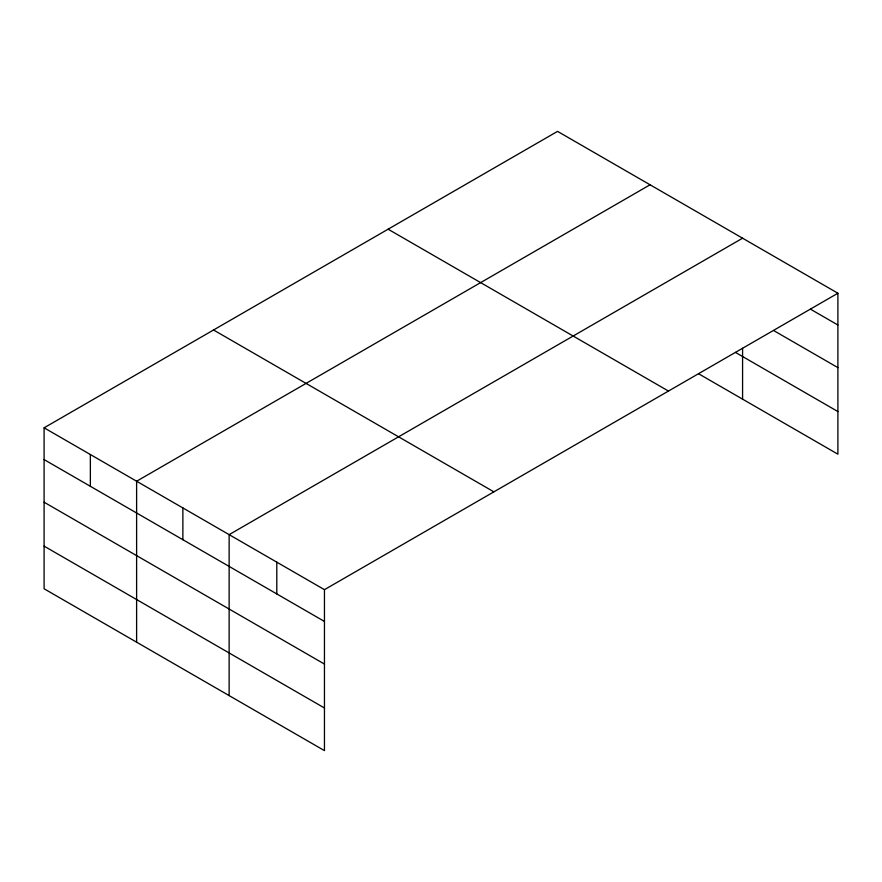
<?xml version="1.0" encoding="UTF-8"?>
<svg xmlns="http://www.w3.org/2000/svg" width="882" height="882" viewBox="0 0 882 882"><rect width="100%" height="100%" fill="white"/><g stroke="black" fill="none" stroke-linecap="round" stroke-linejoin="round"><path stroke-width="1.32" d="M44.1 427.814L324.455 589.672L324.455 750.626L44.1 588.768L44.1 427.814L557.545 131.374L837.9 293.232L837.9 454.186L698.698 373.814M650.067 184.79L136.611 481.23L136.611 642.173M742.578 238.206L229.133 534.646L229.133 695.589M324.455 589.672L837.9 293.232M810.492 309.185L837.9 325.006M773.558 330.485L837.9 367.629M735.467 352.414L837.9 411.552M388.113 229.199L668.457 391.057M213.543 329.989L493.887 491.847M44.1 459.588L324.455 621.446M44.1 502.211L324.455 664.069M44.1 546.134L324.455 707.992M742.578 348.291L742.578 399.149M276.794 562.154L276.794 593.928M182.872 507.933L182.872 539.707M90.361 454.517L90.361 486.291"/></g></svg>
